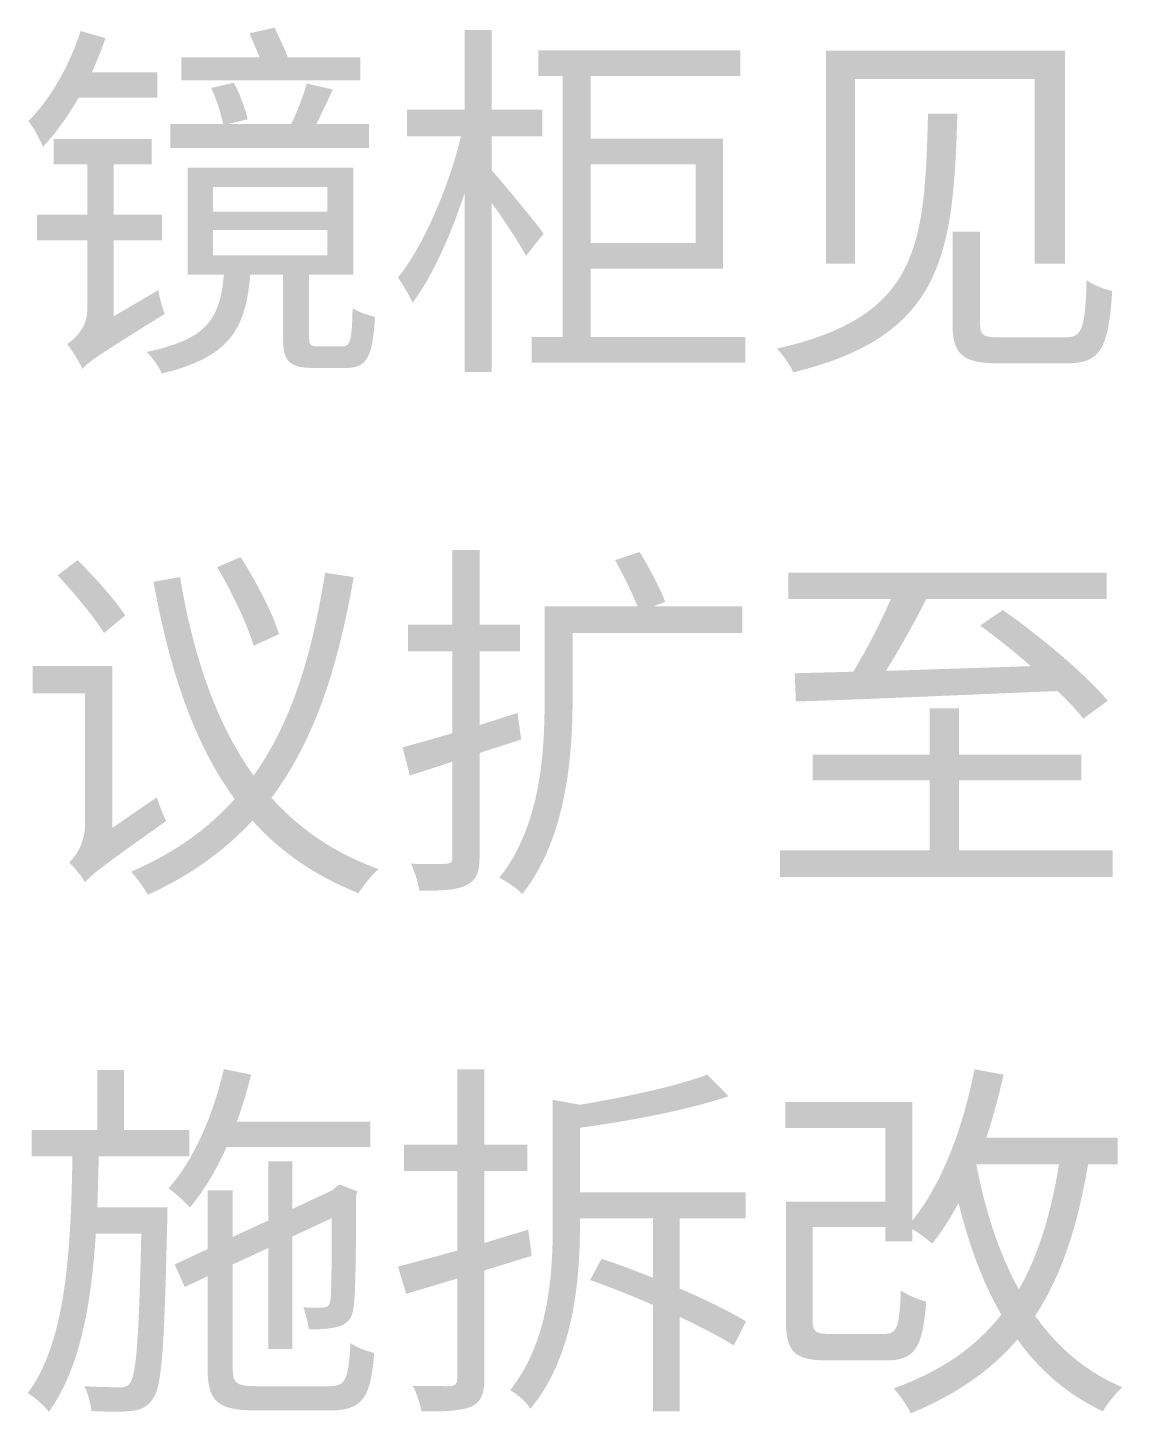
# Model space of a CAD drawing. Header units: millimetres. Extents: x -4600 to 229000, y -4300 to 19460.
# Drawn here: x 61457 to 62299, y 8171 to 9237 of the extents above; entities that cross this region are included whole.
import ezdxf

# ---------------------------------------------------------------- set-up
doc = ezdxf.new("R2010")
doc.units = ezdxf.units.MM
doc.header["$LTSCALE"] = 100
doc.layers.add('A-NOTE', color=7, linetype='Continuous', lineweight=18)

# ---------------------------------------------------------------- blocks, each defined once
blk = doc.blocks.new('A02_SHEET')
at = {"layer": 'A-NOTE'}
h = blk.add_hatch(color=256, dxfattribs=at)
edge = h.paths.add_edge_path()
edge.add_line((21627.3, 9233.1), (21635.1, 9214.7))
edge.add_line((21635.1, 9214.7), (21574.9, 9214.7))
edge.add_line((21574.9, 9214.7), (21574.9, 9197))
edge.add_line((21574.9, 9197), (21712.7, 9197))
edge.add_line((21712.7, 9197), (21712.7, 9214.7))
edge.add_line((21712.7, 9214.7), (21656.8, 9214.7))
edge.add_spline(control_points=[(21656.8, 9214.7), (21654, 9221.9), (21650, 9230.5), (21646.5, 9237.4)], knot_values=[0, 0, 0, 0, 1, 1, 1, 1], degree=3, periodic=0)
edge.add_line((21646.5, 9237.4), (21627.3, 9233.1))
h = blk.add_hatch(color=256, dxfattribs=at)
edge = h.paths.add_edge_path()
edge.add_line((21792.9, 9235.7), (21792.9, 9174.3))
edge.add_line((21792.9, 9174.3), (21748.5, 9174.3))
edge.add_line((21748.5, 9174.3), (21748.5, 9153.7))
edge.add_line((21748.5, 9153.7), (21790.1, 9153.7))
edge.add_spline(control_points=[(21790.1, 9153.7), (21780.6, 9114.2), (21761.1, 9069.2), (21741.6, 9045.1)], knot_values=[0, 0, 0, 0, 1, 1, 1, 1], degree=3, periodic=0)
edge.add_spline(control_points=[(21741.6, 9045.1), (21745.1, 9040), (21750.5, 9031.4), (21752.8, 9025.7)], knot_values=[0, 0, 0, 0, 1, 1, 1, 1], degree=3, periodic=0)
edge.add_spline(control_points=[(21752.8, 9025.7), (21767.7, 9045.1), (21782, 9077.2), (21792.9, 9109.9)], knot_values=[0, 0, 0, 0, 1, 1, 1, 1], degree=3, periodic=0)
edge.add_line((21792.9, 9109.9), (21792.9, 8972.4))
edge.add_line((21792.9, 8972.4), (21813.8, 8972.4))
edge.add_line((21813.8, 8972.4), (21813.8, 9102.4))
edge.add_spline(control_points=[(21813.8, 9102.4), (21823.9, 9088.4), (21835.3, 9070.9), (21840.2, 9061.8)], knot_values=[0, 0, 0, 0, 1, 1, 1, 1], degree=3, periodic=0)
edge.add_line((21840.2, 9061.8), (21853.7, 9078.9))
edge.add_spline(control_points=[(21853.7, 9078.9), (21847.9, 9087), (21823, 9117.3), (21813.8, 9127.6)], knot_values=[0, 0, 0, 0, 1, 1, 1, 1], degree=3, periodic=0)
edge.add_line((21813.8, 9127.6), (21813.8, 9153.7))
edge.add_line((21813.8, 9153.7), (21852.8, 9153.7))
edge.add_line((21852.8, 9153.7), (21852.8, 9174.3))
edge.add_line((21852.8, 9174.3), (21813.8, 9174.3))
edge.add_line((21813.8, 9174.3), (21813.8, 9235.7))
edge.add_line((21813.8, 9235.7), (21792.9, 9235.7))
h = blk.add_hatch(color=256, dxfattribs=at)
edge = h.paths.add_edge_path()
edge.add_spline(control_points=[(21497.3, 9234.8), (21488.7, 9208.2), (21474.1, 9182.4), (21457.1, 9165.5)], knot_values=[0, 0, 0, 0, 1, 1, 1, 1], degree=3, periodic=0)
edge.add_spline(control_points=[(21457.1, 9165.5), (21460.9, 9160.9), (21466.6, 9150.3), (21468.3, 9145.7)], knot_values=[0, 0, 0, 0, 1, 1, 1, 1], degree=3, periodic=0)
edge.add_spline(control_points=[(21468.3, 9145.7), (21478.1, 9156), (21487.5, 9169.2), (21495.8, 9183.5)], knot_values=[0, 0, 0, 0, 1, 1, 1, 1], degree=3, periodic=0)
edge.add_line((21495.8, 9183.5), (21556.3, 9183.5))
edge.add_line((21556.3, 9183.5), (21556.3, 9203))
edge.add_line((21556.3, 9203), (21505.9, 9203))
edge.add_spline(control_points=[(21505.9, 9203), (21509.9, 9211.6), (21513.3, 9220.5), (21516.5, 9229.4)], knot_values=[0, 0, 0, 0, 1, 1, 1, 1], degree=3, periodic=0)
edge.add_line((21516.5, 9229.4), (21497.3, 9234.8))
h = blk.add_hatch(color=256, dxfattribs=at)
h.paths.add_polyline_path([(21844.5, 8999.3), (21844.5, 8979.5), (22008.9, 8979.5), (22008.9, 8999.3), (21889.8, 8999.3), (21889.8, 9052), (21991.7, 9052), (21991.7, 9152), (21889.8, 9152), (21889.8, 9200.1), (22005.2, 9200.1), (22005.2, 9219.9), (21849.6, 9219.9), (21849.6, 9200.1), (21868.3, 9200.1), (21868.3, 8999.3), (21844.5, 8999.3)])
h.paths.add_polyline_path([(21889.8, 9132.2), (21970.8, 9132.2), (21970.8, 9071.8), (21889.8, 9071.8), (21889.8, 9132.2)], flags=0)
h = blk.add_hatch(color=256, dxfattribs=at)
h.paths.add_polyline_path([(22071.1, 9219.6), (22071.1, 9055.7), (22093.5, 9055.7), (22093.5, 9197.8), (22231.8, 9197.8), (22231.8, 9055.7), (22255, 9055.7), (22255, 9219.6), (22071.1, 9219.6)])
edge = h.paths.add_edge_path(flags=0)
edge.add_spline(control_points=[(22149.6, 9171.2), (22147, 9069.8), (22143.3, 9015.1), (22033.3, 8990.4)], knot_values=[0, 0, 0, 0, 1, 1, 1, 1], degree=3, periodic=0)
edge.add_spline(control_points=[(22033.3, 8990.4), (22037.9, 8985.8), (22043.6, 8977.5), (22045.9, 8972.1)], knot_values=[0, 0, 0, 0, 1, 1, 1, 1], degree=3, periodic=0)
edge.add_spline(control_points=[(22045.9, 8972.1), (22161.4, 9000.2), (22169.1, 9062.6), (22172.2, 9171.2)], knot_values=[0, 0, 0, 0, 1, 1, 1, 1], degree=3, periodic=0)
edge.add_line((22172.2, 9171.2), (22149.6, 9171.2))
h = blk.add_hatch(color=256, dxfattribs=at)
edge = h.paths.add_edge_path()
edge.add_spline(control_points=[(21671.4, 9194.4), (21668.9, 9185.5), (21664, 9172.6), (21659.4, 9163.2)], knot_values=[0, 0, 0, 0, 1, 1, 1, 1], degree=3, periodic=0)
edge.add_line((21659.4, 9163.2), (21610.7, 9163.2))
edge.add_line((21610.7, 9163.2), (21625.9, 9166.9))
edge.add_spline(control_points=[(21625.9, 9166.9), (21624.2, 9174.6), (21619.9, 9186.4), (21615.3, 9195)], knot_values=[0, 0, 0, 0, 1, 1, 1, 1], degree=3, periodic=0)
edge.add_line((21615.3, 9195), (21597.8, 9191))
edge.add_spline(control_points=[(21597.8, 9191), (21601.8, 9182.4), (21605.6, 9170.9), (21607, 9163.2)], knot_values=[0, 0, 0, 0, 1, 1, 1, 1], degree=3, periodic=0)
edge.add_line((21607, 9163.2), (21566.3, 9163.2))
edge.add_line((21566.3, 9163.2), (21566.3, 9144.8))
edge.add_line((21566.3, 9144.8), (21719.3, 9144.8))
edge.add_line((21719.3, 9144.8), (21719.3, 9163.2))
edge.add_line((21719.3, 9163.2), (21678.9, 9163.2))
edge.add_line((21678.9, 9163.2), (21691.5, 9189.8))
edge.add_line((21691.5, 9189.8), (21671.4, 9194.4))
h = blk.add_hatch(color=256, dxfattribs=at)
edge = h.paths.add_edge_path()
edge.add_line((21463.7, 9093.6), (21463.7, 9073.8))
edge.add_line((21463.7, 9073.8), (21502.4, 9073.8))
edge.add_line((21502.4, 9073.8), (21502.4, 9019.6))
edge.add_spline(control_points=[(21502.4, 9019.6), (21502.4, 9006.7), (21492.4, 8997.3), (21486.9, 8993.9)], knot_values=[0, 0, 0, 0, 1, 1, 1, 1], degree=3, periodic=0)
edge.add_spline(control_points=[(21486.9, 8993.9), (21490.7, 8989.3), (21496.4, 8979.8), (21498.7, 8974.7)], knot_values=[0, 0, 0, 0, 1, 1, 1, 1], degree=3, periodic=0)
edge.add_spline(control_points=[(21498.7, 8974.7), (21503, 8980.1), (21511, 8985.3), (21562, 9017.1)], knot_values=[0, 0, 0, 0, 1, 1, 1, 1], degree=3, periodic=0)
edge.add_spline(control_points=[(21562, 9017.1), (21560.3, 9021.4), (21558, 9029.7), (21557.1, 9035.4)], knot_values=[0, 0, 0, 0, 1, 1, 1, 1], degree=3, periodic=0)
edge.add_line((21557.1, 9035.4), (21522.8, 9015.3))
edge.add_line((21522.8, 9015.3), (21522.8, 9073.8))
edge.add_line((21522.8, 9073.8), (21560, 9073.8))
edge.add_line((21560, 9073.8), (21560, 9093.6))
edge.add_line((21560, 9093.6), (21522.8, 9093.6))
edge.add_line((21522.8, 9093.6), (21522.8, 9132.2))
edge.add_line((21522.8, 9132.2), (21552, 9132.2))
edge.add_line((21552, 9132.2), (21552, 9151.7))
edge.add_line((21552, 9151.7), (21476.6, 9151.7))
edge.add_line((21476.6, 9151.7), (21476.6, 9132.2))
edge.add_line((21476.6, 9132.2), (21502.4, 9132.2))
edge.add_line((21502.4, 9132.2), (21502.4, 9093.6))
edge.add_line((21502.4, 9093.6), (21463.7, 9093.6))
h = blk.add_hatch(color=256, dxfattribs=at)
edge = h.paths.add_edge_path()
edge.add_line((21579.8, 9129.7), (21579.8, 9047.4))
edge.add_line((21579.8, 9047.4), (21607.6, 9047.4))
edge.add_spline(control_points=[(21607.6, 9047.4), (21604.7, 9012.2), (21593.5, 8997.3), (21548, 8987.8)], knot_values=[0, 0, 0, 0, 1, 1, 1, 1], degree=3, periodic=0)
edge.add_spline(control_points=[(21548, 8987.8), (21552.3, 8984.1), (21557.7, 8976.1), (21559.7, 8971.2)], knot_values=[0, 0, 0, 0, 1, 1, 1, 1], degree=3, periodic=0)
edge.add_spline(control_points=[(21559.7, 8971.2), (21611, 8983.5), (21624.5, 9004.2), (21627.9, 9047.4)], knot_values=[0, 0, 0, 0, 1, 1, 1, 1], degree=3, periodic=0)
edge.add_line((21627.9, 9047.4), (21653.1, 9047.4))
edge.add_line((21653.1, 9047.4), (21653.1, 8998.7))
edge.add_spline(control_points=[(21653.1, 8998.7), (21653.1, 8980.7), (21657.7, 8975.5), (21676.9, 8975.5), (21680.9, 8975.5), (21697.2, 8975.5), (21701.5, 8975.5), (21717.3, 8975.5), (21722.2, 8983.3), (21723.9, 9014.8)], knot_values=[0, 0, 0, 0, 1, 1, 1, 2, 2, 2, 3, 3, 3, 3], degree=3, periodic=0)
edge.add_spline(control_points=[(21723.9, 9014.8), (21718.7, 9016.2), (21710.7, 9018.5), (21706.7, 9021.6)], knot_values=[0, 0, 0, 0, 1, 1, 1, 1], degree=3, periodic=0)
edge.add_spline(control_points=[(21706.7, 9021.6), (21706.1, 8995.6), (21704.7, 8992.1), (21698.9, 8992.1), (21695.5, 8992.1), (21682.6, 8992.1), (21680, 8992.1), (21674.3, 8992.1), (21673.2, 8993), (21673.2, 8999)], knot_values=[0, 0, 0, 0, 1, 1, 1, 2, 2, 2, 3, 3, 3, 3], degree=3, periodic=0)
edge.add_line((21673.2, 8999), (21673.2, 9047.4))
edge.add_line((21673.2, 9047.4), (21707.3, 9047.4))
edge.add_line((21707.3, 9047.4), (21707.3, 9129.7))
edge.add_line((21707.3, 9129.7), (21579.8, 9129.7))
h.paths.add_polyline_path([(21599.2, 9081.8), (21687.2, 9081.8), (21687.2, 9062.3), (21599.2, 9062.3), (21599.2, 9081.8)], flags=0)
h.paths.add_polyline_path([(21599.2, 9114.8), (21687.2, 9114.8), (21687.2, 9095.8), (21599.2, 9095.8), (21599.2, 9114.8)], flags=0)
h = blk.add_hatch(color=256, dxfattribs=at)
edge = h.paths.add_edge_path()
edge.add_line((22168.5, 9080.4), (22168.5, 9009))
edge.add_spline(control_points=[(22168.5, 9009), (22168.5, 8985.3), (22176.8, 8979), (22204.9, 8979), (22210.6, 8979), (22249.6, 8979), (22255.9, 8979), (22282.3, 8979), (22288.6, 8989.8), (22291.4, 9034.8)], knot_values=[0, 0, 0, 0, 1, 1, 1, 2, 2, 2, 3, 3, 3, 3], degree=3, periodic=0)
edge.add_spline(control_points=[(22291.4, 9034.8), (22285.4, 9036), (22276.5, 9039.4), (22271.7, 9043.1)], knot_values=[0, 0, 0, 0, 1, 1, 1, 1], degree=3, periodic=0)
edge.add_spline(control_points=[(22271.7, 9043.1), (22270.5, 9004.5), (22268.2, 8999), (22254.5, 8999), (22245.9, 8999), (22213.2, 8999), (22206.3, 8999), (22192, 8999), (22189.7, 9000.4), (22189.7, 9009.3)], knot_values=[0, 0, 0, 0, 1, 1, 1, 2, 2, 2, 3, 3, 3, 3], degree=3, periodic=0)
edge.add_line((22189.7, 9009.3), (22189.7, 9080.4))
edge.add_line((22189.7, 9080.4), (22168.5, 9080.4))
h = blk.add_hatch(color=256, dxfattribs=at)
edge = h.paths.add_edge_path()
edge.add_line((21783.5, 8835.4), (21783.5, 8777.8))
edge.add_line((21783.5, 8777.8), (21749.4, 8777.8))
edge.add_line((21749.4, 8777.8), (21749.4, 8757.4))
edge.add_line((21749.4, 8757.4), (21783.5, 8757.4))
edge.add_line((21783.5, 8757.4), (21783.5, 8694.4))
edge.add_spline(control_points=[(21783.5, 8694.4), (21768.9, 8690.1), (21755.7, 8686.4), (21745.1, 8683.5)], knot_values=[0, 0, 0, 0, 1, 1, 1, 1], degree=3, periodic=0)
edge.add_line((21745.1, 8683.5), (21750.8, 8661.8))
edge.add_line((21750.8, 8661.8), (21783.5, 8672.4))
edge.add_line((21783.5, 8672.4), (21783.5, 8599))
edge.add_spline(control_points=[(21783.5, 8599), (21783.5, 8595), (21782, 8593.9), (21778.6, 8593.9)], knot_values=[0, 0, 0, 0, 1, 1, 1, 1], degree=3, periodic=0)
edge.add_spline(control_points=[(21778.6, 8593.9), (21775.2, 8593.6), (21764, 8593.6), (21751.7, 8593.9)], knot_values=[0, 0, 0, 0, 1, 1, 1, 1], degree=3, periodic=0)
edge.add_spline(control_points=[(21751.7, 8593.9), (21754.5, 8587.8), (21757.4, 8578.7), (21758, 8573.2)], knot_values=[0, 0, 0, 0, 1, 1, 1, 1], degree=3, periodic=0)
edge.add_spline(control_points=[(21758, 8573.2), (21776, 8572.9), (21787.5, 8573.8), (21794.4, 8577.5)], knot_values=[0, 0, 0, 0, 1, 1, 1, 1], degree=3, periodic=0)
edge.add_spline(control_points=[(21794.4, 8577.5), (21801.8, 8581), (21804.4, 8587), (21804.4, 8599)], knot_values=[0, 0, 0, 0, 1, 1, 1, 1], degree=3, periodic=0)
edge.add_line((21804.4, 8599), (21804.4, 8679.2))
edge.add_line((21804.4, 8679.2), (21836.5, 8689.5))
edge.add_line((21836.5, 8689.5), (21833.6, 8709.9))
edge.add_line((21833.6, 8709.9), (21804.4, 8700.7))
edge.add_line((21804.4, 8700.7), (21804.4, 8757.4))
edge.add_line((21804.4, 8757.4), (21835.6, 8757.4))
edge.add_line((21835.6, 8757.4), (21835.6, 8777.8))
edge.add_line((21835.6, 8777.8), (21804.4, 8777.8))
edge.add_line((21804.4, 8777.8), (21804.4, 8835.4))
edge.add_line((21804.4, 8835.4), (21783.5, 8835.4))
h = blk.add_hatch(color=256, dxfattribs=at)
edge = h.paths.add_edge_path()
edge.add_spline(control_points=[(21908.7, 8827.6), (21914.7, 8816.7), (21921.8, 8802.7), (21925.9, 8792.1)], knot_values=[0, 0, 0, 0, 1, 1, 1, 1], degree=3, periodic=0)
edge.add_line((21925.9, 8792.1), (21854.5, 8792.1))
edge.add_line((21854.5, 8792.1), (21854.5, 8720.5))
edge.add_spline(control_points=[(21854.5, 8720.5), (21854.5, 8678.9), (21851.4, 8622.8), (21819.6, 8583)], knot_values=[0, 0, 0, 0, 1, 1, 1, 1], degree=3, periodic=0)
edge.add_spline(control_points=[(21819.6, 8583), (21824.7, 8580.7), (21833.6, 8574.7), (21837.3, 8570.6)], knot_values=[0, 0, 0, 0, 1, 1, 1, 1], degree=3, periodic=0)
edge.add_spline(control_points=[(21837.3, 8570.6), (21870.8, 8612.8), (21876, 8675.8), (21876, 8720.2)], knot_values=[0, 0, 0, 0, 1, 1, 1, 1], degree=3, periodic=0)
edge.add_line((21876, 8720.2), (21876, 8771.5))
edge.add_line((21876, 8771.5), (22006.6, 8771.5))
edge.add_line((22006.6, 8771.5), (22006.6, 8792.1))
edge.add_line((22006.6, 8792.1), (21938.5, 8792.1))
edge.add_line((21938.5, 8792.1), (21947.3, 8795.5))
edge.add_spline(control_points=[(21947.3, 8795.5), (21943.3, 8805.9), (21935, 8821.9), (21927.6, 8833.9)], knot_values=[0, 0, 0, 0, 1, 1, 1, 1], degree=3, periodic=0)
edge.add_line((21927.6, 8833.9), (21908.7, 8827.6))
h = blk.add_hatch(color=256, dxfattribs=at)
edge = h.paths.add_edge_path()
edge.add_spline(control_points=[(21479.5, 8815.9), (21492.4, 8802.4), (21507.9, 8783.5), (21515.3, 8771.5)], knot_values=[0, 0, 0, 0, 1, 1, 1, 1], degree=3, periodic=0)
edge.add_line((21515.3, 8771.5), (21531.6, 8784.9))
edge.add_spline(control_points=[(21531.6, 8784.9), (21524.2, 8796.7), (21508.1, 8814.5), (21495, 8827.6)], knot_values=[0, 0, 0, 0, 1, 1, 1, 1], degree=3, periodic=0)
edge.add_line((21495, 8827.6), (21479.5, 8815.9))
h = blk.add_hatch(color=256, dxfattribs=at)
edge = h.paths.add_edge_path()
edge.add_spline(control_points=[(21685.5, 8817.9), (21676, 8758.3), (21661.1, 8704.7), (21630.5, 8661.8)], knot_values=[0, 0, 0, 0, 1, 1, 1, 1], degree=3, periodic=0)
edge.add_spline(control_points=[(21630.5, 8661.8), (21601.5, 8701.9), (21584.1, 8753.7), (21573.8, 8814.5)], knot_values=[0, 0, 0, 0, 1, 1, 1, 1], degree=3, periodic=0)
edge.add_line((21573.8, 8814.5), (21553.4, 8811))
edge.add_spline(control_points=[(21553.4, 8811), (21565.7, 8743.1), (21584.4, 8686.7), (21615.9, 8643.7)], knot_values=[0, 0, 0, 0, 1, 1, 1, 1], degree=3, periodic=0)
edge.add_spline(control_points=[(21615.9, 8643.7), (21595.8, 8621.1), (21569.7, 8602.2), (21536.2, 8587.8)], knot_values=[0, 0, 0, 0, 1, 1, 1, 1], degree=3, periodic=0)
edge.add_spline(control_points=[(21536.2, 8587.8), (21540.2, 8583.3), (21546.2, 8575.2), (21549.1, 8570.1)], knot_values=[0, 0, 0, 0, 1, 1, 1, 1], degree=3, periodic=0)
edge.add_spline(control_points=[(21549.1, 8570.1), (21582.3, 8585), (21608.7, 8604.5), (21629.6, 8627.1)], knot_values=[0, 0, 0, 0, 1, 1, 1, 1], degree=3, periodic=0)
edge.add_spline(control_points=[(21629.6, 8627.1), (21651.1, 8603), (21678, 8584.4), (21711.3, 8571.2)], knot_values=[0, 0, 0, 0, 1, 1, 1, 1], degree=3, periodic=0)
edge.add_spline(control_points=[(21711.3, 8571.2), (21714.7, 8577), (21721.6, 8585.5), (21726.7, 8589.8)], knot_values=[0, 0, 0, 0, 1, 1, 1, 1], degree=3, periodic=0)
edge.add_spline(control_points=[(21726.7, 8589.8), (21692.9, 8601.9), (21666, 8620.5), (21644.2, 8644.6)], knot_values=[0, 0, 0, 0, 1, 1, 1, 1], degree=3, periodic=0)
edge.add_spline(control_points=[(21644.2, 8644.6), (21678.9, 8691), (21696.1, 8749.1), (21707.5, 8814.5)], knot_values=[0, 0, 0, 0, 1, 1, 1, 1], degree=3, periodic=0)
edge.add_line((21707.5, 8814.5), (21685.5, 8817.9))
edge = h.paths.add_edge_path(flags=0)
edge.add_spline(control_points=[(21602.4, 8822.2), (21613.9, 8803), (21625.9, 8777.5), (21630.5, 8761.7)], knot_values=[0, 0, 0, 0, 1, 1, 1, 1], degree=3, periodic=0)
edge.add_line((21630.5, 8761.7), (21650, 8770.6))
edge.add_spline(control_points=[(21650, 8770.6), (21645.4, 8786.4), (21632.5, 8811), (21620.5, 8829.9)], knot_values=[0, 0, 0, 0, 1, 1, 1, 1], degree=3, periodic=0)
edge.add_line((21620.5, 8829.9), (21602.4, 8822.2))
h = blk.add_hatch(color=256, dxfattribs=at)
edge = h.paths.add_edge_path()
edge.add_spline(control_points=[(22189.7, 8777.2), (22202.3, 8768), (22216.1, 8757.2), (22228.7, 8746)], knot_values=[0, 0, 0, 0, 1, 1, 1, 1], degree=3, periodic=0)
edge.add_line((22228.7, 8746), (22117.2, 8742.3))
edge.add_spline(control_points=[(22117.2, 8742.3), (22127.5, 8758.9), (22139, 8779.2), (22148.2, 8797.6)], knot_values=[0, 0, 0, 0, 1, 1, 1, 1], degree=3, periodic=0)
edge.add_line((22148.2, 8797.6), (22287.1, 8797.6))
edge.add_line((22287.1, 8797.6), (22287.1, 8817.9))
edge.add_line((22287.1, 8817.9), (22042.2, 8817.9))
edge.add_line((22042.2, 8817.9), (22042.2, 8797.6))
edge.add_line((22042.2, 8797.6), (22121, 8797.6))
edge.add_spline(control_points=[(22121, 8797.6), (22112.9, 8779.2), (22102, 8757.7), (22092, 8741.7)], knot_values=[0, 0, 0, 0, 1, 1, 1, 1], degree=3, periodic=0)
edge.add_line((22092, 8741.7), (22047, 8740.5))
edge.add_line((22047, 8740.5), (22047.9, 8718.8))
edge.add_spline(control_points=[(22047.9, 8718.8), (22097.7, 8720.2), (22175.4, 8723.9), (22249.3, 8726.8)], knot_values=[0, 0, 0, 0, 1, 1, 1, 1], degree=3, periodic=0)
edge.add_spline(control_points=[(22249.3, 8726.8), (22257.3, 8719.3), (22264.2, 8711.9), (22269.1, 8705.6)], knot_values=[0, 0, 0, 0, 1, 1, 1, 1], degree=3, periodic=0)
edge.add_line((22269.1, 8705.6), (22288, 8719.3))
edge.add_spline(control_points=[(22288, 8719.3), (22271.1, 8739.7), (22235.6, 8769.2), (22207.2, 8789.2)], knot_values=[0, 0, 0, 0, 1, 1, 1, 1], degree=3, periodic=0)
edge.add_line((22207.2, 8789.2), (22189.7, 8777.2))
h = blk.add_hatch(color=256, dxfattribs=at)
edge = h.paths.add_edge_path()
edge.add_line((21460.3, 8746), (21460.3, 8725.1))
edge.add_line((21460.3, 8725.1), (21500.7, 8725.1))
edge.add_line((21500.7, 8725.1), (21500.7, 8623.9))
edge.add_spline(control_points=[(21500.7, 8623.9), (21500.7, 8609), (21493, 8599.3), (21488.4, 8594.7)], knot_values=[0, 0, 0, 0, 1, 1, 1, 1], degree=3, periodic=0)
edge.add_spline(control_points=[(21488.4, 8594.7), (21492.1, 8591.6), (21498.4, 8584.1), (21500.7, 8579.5)], knot_values=[0, 0, 0, 0, 1, 1, 1, 1], degree=3, periodic=0)
edge.add_spline(control_points=[(21500.7, 8579.5), (21505.3, 8585.3), (21512.7, 8591), (21563.2, 8626.8)], knot_values=[0, 0, 0, 0, 1, 1, 1, 1], degree=3, periodic=0)
edge.add_spline(control_points=[(21563.2, 8626.8), (21560.9, 8631.1), (21557.7, 8639.4), (21556, 8645.1)], knot_values=[0, 0, 0, 0, 1, 1, 1, 1], degree=3, periodic=0)
edge.add_line((21556, 8645.1), (21521.6, 8621.4))
edge.add_line((21521.6, 8621.4), (21521.6, 8746))
edge.add_line((21521.6, 8746), (21460.3, 8746))
blk.add_hatch(color=256, dxfattribs=at).paths.add_polyline_path([(22151, 8713.6), (22151, 8677.8), (22060.8, 8677.8), (22060.8, 8658), (22151, 8658), (22151, 8604.2), (22035.6, 8604.2), (22035.6, 8583.8), (22291.7, 8583.8), (22291.7, 8604.2), (22173.4, 8604.2), (22173.4, 8658), (22267.6, 8658), (22267.6, 8677.8), (22173.4, 8677.8), (22173.4, 8713.6), (22151, 8713.6)])
h = blk.add_hatch(color=256, dxfattribs=at)
edge = h.paths.add_edge_path()
edge.add_spline(control_points=[(21607.6, 8435.9), (21599.2, 8400.1), (21584.6, 8366), (21564.9, 8344)], knot_values=[0, 0, 0, 0, 1, 1, 1, 1], degree=3, periodic=0)
edge.add_spline(control_points=[(21564.9, 8344), (21570, 8340.8), (21578, 8333.1), (21581.5, 8329.4)], knot_values=[0, 0, 0, 0, 1, 1, 1, 1], degree=3, periodic=0)
edge.add_spline(control_points=[(21581.5, 8329.4), (21592.1, 8342), (21601.5, 8357.7), (21609.6, 8375.8)], knot_values=[0, 0, 0, 0, 1, 1, 1, 1], degree=3, periodic=0)
edge.add_line((21609.6, 8375.8), (21720.4, 8375.8))
edge.add_line((21720.4, 8375.8), (21720.4, 8395.5))
edge.add_line((21720.4, 8395.5), (21617.6, 8395.5))
edge.add_spline(control_points=[(21617.6, 8395.5), (21621.9, 8407), (21625.6, 8419.3), (21628.5, 8431.6)], knot_values=[0, 0, 0, 0, 1, 1, 1, 1], degree=3, periodic=0)
edge.add_line((21628.5, 8431.6), (21607.6, 8435.9))
h = blk.add_hatch(color=256, dxfattribs=at)
edge = h.paths.add_edge_path()
edge.add_line((21787.2, 8435.7), (21787.2, 8377.8))
edge.add_line((21787.2, 8377.8), (21746.2, 8377.8))
edge.add_line((21746.2, 8377.8), (21746.2, 8357.4))
edge.add_line((21746.2, 8357.4), (21787.2, 8357.4))
edge.add_line((21787.2, 8357.4), (21787.2, 8296.1))
edge.add_line((21787.2, 8296.1), (21741.6, 8283.8))
edge.add_line((21741.6, 8283.8), (21747.9, 8262.9))
edge.add_line((21747.9, 8262.9), (21787.2, 8274.6))
edge.add_line((21787.2, 8274.6), (21787.2, 8197.3))
edge.add_spline(control_points=[(21787.2, 8197.3), (21787.2, 8193.3), (21785.5, 8192.1), (21781.7, 8191.8)], knot_values=[0, 0, 0, 0, 1, 1, 1, 1], degree=3, periodic=0)
edge.add_spline(control_points=[(21781.7, 8191.8), (21778, 8191.8), (21766, 8191.8), (21753.1, 8192.1)], knot_values=[0, 0, 0, 0, 1, 1, 1, 1], degree=3, periodic=0)
edge.add_spline(control_points=[(21753.1, 8192.1), (21756, 8186.4), (21758.8, 8177.5), (21759.7, 8172.4)], knot_values=[0, 0, 0, 0, 1, 1, 1, 1], degree=3, periodic=0)
edge.add_spline(control_points=[(21759.7, 8172.4), (21778.9, 8172.1), (21790.3, 8172.9), (21798.1, 8176.1)], knot_values=[0, 0, 0, 0, 1, 1, 1, 1], degree=3, periodic=0)
edge.add_spline(control_points=[(21798.1, 8176.1), (21805.2, 8179.5), (21808.1, 8185.3), (21808.1, 8197.6)], knot_values=[0, 0, 0, 0, 1, 1, 1, 1], degree=3, periodic=0)
edge.add_line((21808.1, 8197.6), (21808.1, 8280.9))
edge.add_line((21808.1, 8280.9), (21844.5, 8292.1))
edge.add_line((21844.5, 8292.1), (21841.9, 8312.2))
edge.add_line((21841.9, 8312.2), (21808.1, 8302.1))
edge.add_line((21808.1, 8302.1), (21808.1, 8357.4))
edge.add_line((21808.1, 8357.4), (21841.3, 8357.4))
edge.add_line((21841.3, 8357.4), (21841.3, 8377.8))
edge.add_line((21841.3, 8377.8), (21808.1, 8377.8))
edge.add_line((21808.1, 8377.8), (21808.1, 8435.7))
edge.add_line((21808.1, 8435.7), (21787.2, 8435.7))
h = blk.add_hatch(color=256, dxfattribs=at)
edge = h.paths.add_edge_path()
edge.add_spline(control_points=[(22185.4, 8435.7), (22176.5, 8390.4), (22160.5, 8347.7), (22137.6, 8319.3)], knot_values=[0, 0, 0, 0, 1, 1, 1, 1], degree=3, periodic=0)
edge.add_line((22137.6, 8319.3), (22137.6, 8410.4))
edge.add_line((22137.6, 8410.4), (22039.9, 8410.4))
edge.add_line((22039.9, 8410.4), (22039.9, 8390.4))
edge.add_line((22039.9, 8390.4), (22116.7, 8390.4))
edge.add_line((22116.7, 8390.4), (22116.7, 8333.9))
edge.add_line((22116.7, 8333.9), (22040.2, 8333.9))
edge.add_line((22040.2, 8333.9), (22040.2, 8242))
edge.add_spline(control_points=[(22040.2, 8242), (22040.2, 8217.6), (22047.3, 8211.6), (22072.8, 8211.6), (22078.3, 8211.6), (22111.5, 8211.6), (22117.2, 8211.6), (22139.3, 8211.6), (22145.6, 8220.8), (22148.2, 8256.9)], knot_values=[0, 0, 0, 0, 1, 1, 1, 2, 2, 2, 3, 3, 3, 3], degree=3, periodic=0)
edge.add_spline(control_points=[(22148.2, 8256.9), (22142.2, 8258.6), (22133.3, 8262), (22128.7, 8265.5)], knot_values=[0, 0, 0, 0, 1, 1, 1, 1], degree=3, periodic=0)
edge.add_spline(control_points=[(22128.7, 8265.5), (22127.5, 8236.5), (22125.8, 8232), (22115.5, 8232), (22108.1, 8232), (22080.3, 8232), (22074.8, 8232), (22063.1, 8232), (22060.8, 8233.4), (22060.8, 8242.3)], knot_values=[0, 0, 0, 0, 1, 1, 1, 2, 2, 2, 3, 3, 3, 3], degree=3, periodic=0)
edge.add_line((22060.8, 8242.3), (22060.8, 8314.2))
edge.add_line((22060.8, 8314.2), (22116.7, 8314.2))
edge.add_line((22116.7, 8314.2), (22116.7, 8303.3))
edge.add_line((22116.7, 8303.3), (22137.6, 8303.3))
edge.add_line((22137.6, 8303.3), (22137.6, 8312.7))
edge.add_spline(control_points=[(22137.6, 8312.7), (22143, 8309.3), (22149.6, 8304.4), (22152.8, 8301.6)], knot_values=[0, 0, 0, 0, 1, 1, 1, 1], degree=3, periodic=0)
edge.add_spline(control_points=[(22152.8, 8301.6), (22160.2, 8310.5), (22166.8, 8321.1), (22173.1, 8332.8)], knot_values=[0, 0, 0, 0, 1, 1, 1, 1], degree=3, periodic=0)
edge.add_spline(control_points=[(22173.1, 8332.8), (22181.1, 8300.4), (22191.7, 8271.5), (22206, 8246.9)], knot_values=[0, 0, 0, 0, 1, 1, 1, 1], degree=3, periodic=0)
edge.add_spline(control_points=[(22206, 8246.9), (22186.3, 8221.6), (22159.6, 8203.3), (22123.2, 8190.1)], knot_values=[0, 0, 0, 0, 1, 1, 1, 1], degree=3, periodic=0)
edge.add_spline(control_points=[(22123.2, 8190.1), (22127.3, 8185.5), (22134.1, 8176.1), (22136.4, 8170.9)], knot_values=[0, 0, 0, 0, 1, 1, 1, 1], degree=3, periodic=0)
edge.add_spline(control_points=[(22136.4, 8170.9), (22171.1, 8185.3), (22197.7, 8203.6), (22218.4, 8227.7)], knot_values=[0, 0, 0, 0, 1, 1, 1, 1], degree=3, periodic=0)
edge.add_spline(control_points=[(22218.4, 8227.7), (22235.6, 8203.9), (22257.3, 8185), (22284.3, 8172.4)], knot_values=[0, 0, 0, 0, 1, 1, 1, 1], degree=3, periodic=0)
edge.add_spline(control_points=[(22284.3, 8172.4), (22287.4, 8178.1), (22294.3, 8186.7), (22299.2, 8191)], knot_values=[0, 0, 0, 0, 1, 1, 1, 1], degree=3, periodic=0)
edge.add_spline(control_points=[(22299.2, 8191), (22271.4, 8202.7), (22249.3, 8221.6), (22232.1, 8246)], knot_values=[0, 0, 0, 0, 1, 1, 1, 1], degree=3, periodic=0)
edge.add_spline(control_points=[(22232.1, 8246), (22252.2, 8276.4), (22264.8, 8314.8), (22272.8, 8362.6)], knot_values=[0, 0, 0, 0, 1, 1, 1, 1], degree=3, periodic=0)
edge.add_line((22272.8, 8362.6), (22295.7, 8362.6))
edge.add_line((22295.7, 8362.6), (22295.7, 8383.2))
edge.add_line((22295.7, 8383.2), (22194.6, 8383.2))
edge.add_spline(control_points=[(22194.6, 8383.2), (22199.7, 8398.7), (22204, 8415), (22207.8, 8431.6)], knot_values=[0, 0, 0, 0, 1, 1, 1, 1], degree=3, periodic=0)
edge.add_line((22207.8, 8431.6), (22185.4, 8435.7))
edge = h.paths.add_edge_path(flags=0)
edge.add_line((22186.8, 8362.6), (22250.5, 8362.6))
edge.add_spline(control_points=[(22250.5, 8362.6), (22244.1, 8323.9), (22234.4, 8292.1), (22219.5, 8266.3)], knot_values=[0, 0, 0, 0, 1, 1, 1, 1], degree=3, periodic=0)
edge.add_spline(control_points=[(22219.5, 8266.3), (22204.3, 8293.8), (22193.7, 8326.5), (22186.8, 8362.3)], knot_values=[0, 0, 0, 0, 1, 1, 1, 1], degree=3, periodic=0)
edge.add_line((22186.8, 8362.3), (22186.8, 8362.6))
h = blk.add_hatch(color=256, dxfattribs=at)
edge = h.paths.add_edge_path()
edge.add_line((21510.2, 8435.1), (21510.2, 8389))
edge.add_line((21510.2, 8389), (21459.7, 8389))
edge.add_line((21459.7, 8389), (21459.7, 8368.6))
edge.add_line((21459.7, 8368.6), (21491, 8368.6))
edge.add_spline(control_points=[(21491, 8368.6), (21489.8, 8297.6), (21486.4, 8226.2), (21456.6, 8186.4)], knot_values=[0, 0, 0, 0, 1, 1, 1, 1], degree=3, periodic=0)
edge.add_spline(control_points=[(21456.6, 8186.4), (21462, 8183.3), (21469.2, 8177), (21472.9, 8172.1)], knot_values=[0, 0, 0, 0, 1, 1, 1, 1], degree=3, periodic=0)
edge.add_spline(control_points=[(21472.9, 8172.1), (21496.7, 8205), (21505.6, 8254.6), (21509, 8309.3)], knot_values=[0, 0, 0, 0, 1, 1, 1, 1], degree=3, periodic=0)
edge.add_line((21509, 8309.3), (21544, 8309.3))
edge.add_spline(control_points=[(21544, 8309.3), (21542.2, 8229.4), (21540.2, 8201), (21535.6, 8194.7)], knot_values=[0, 0, 0, 0, 1, 1, 1, 1], degree=3, periodic=0)
edge.add_spline(control_points=[(21535.6, 8194.7), (21533.4, 8191.3), (21530.8, 8190.7), (21526.8, 8191)], knot_values=[0, 0, 0, 0, 1, 1, 1, 1], degree=3, periodic=0)
edge.add_spline(control_points=[(21526.8, 8191), (21522.5, 8191), (21511.9, 8191), (21500.1, 8191.8)], knot_values=[0, 0, 0, 0, 1, 1, 1, 1], degree=3, periodic=0)
edge.add_spline(control_points=[(21500.1, 8191.8), (21503, 8186.7), (21505, 8178.4), (21505.6, 8172.7)], knot_values=[0, 0, 0, 0, 1, 1, 1, 1], degree=3, periodic=0)
edge.add_spline(control_points=[(21505.6, 8172.7), (21517.6, 8172.1), (21529.3, 8171.8), (21535.9, 8172.7)], knot_values=[0, 0, 0, 0, 1, 1, 1, 1], degree=3, periodic=0)
edge.add_spline(control_points=[(21535.9, 8172.7), (21543.7, 8173.5), (21548.3, 8175.5), (21552.8, 8181.8), (21560.3, 8191.8), (21561.7, 8223.9), (21564, 8319.6)], knot_values=[0, 0, 0, 0, 1, 1, 1, 2, 2, 2, 2], degree=3, periodic=0)
edge.add_spline(control_points=[(21564, 8319.6), (21564, 8322.5), (21564, 8329.4), (21564, 8329.4)], knot_values=[0, 0, 0, 0, 1, 1, 1, 1], degree=3, periodic=0)
edge.add_line((21564, 8329.4), (21510.2, 8329.4))
edge.add_line((21510.2, 8329.4), (21511.3, 8368.6))
edge.add_line((21511.3, 8368.6), (21580.9, 8368.6))
edge.add_line((21580.9, 8368.6), (21580.9, 8389))
edge.add_line((21580.9, 8389), (21530.8, 8389))
edge.add_line((21530.8, 8389), (21530.8, 8435.1))
edge.add_line((21530.8, 8435.1), (21510.2, 8435.1))
h = blk.add_hatch(color=256, dxfattribs=at)
edge = h.paths.add_edge_path()
edge.add_spline(control_points=[(21889.5, 8273.5), (21904.7, 8268.1), (21921.6, 8261.5), (21937.9, 8254.3)], knot_values=[0, 0, 0, 0, 1, 1, 1, 1], degree=3, periodic=0)
edge.add_line((21937.9, 8254.3), (21937.9, 8172.4))
edge.add_line((21937.9, 8172.4), (21958.5, 8172.4))
edge.add_line((21958.5, 8172.4), (21958.5, 8245.1))
edge.add_spline(control_points=[(21958.5, 8245.1), (21974.8, 8237.4), (21989.7, 8229.7), (22000.1, 8223.1)], knot_values=[0, 0, 0, 0, 1, 1, 1, 1], degree=3, periodic=0)
edge.add_line((22000.1, 8223.1), (22009.5, 8241.7))
edge.add_spline(control_points=[(22009.5, 8241.7), (21997.2, 8249.1), (21978.6, 8258.3), (21958.5, 8266.9)], knot_values=[0, 0, 0, 0, 1, 1, 1, 1], degree=3, periodic=0)
edge.add_line((21958.5, 8266.9), (21958.5, 8321.1))
edge.add_line((21958.5, 8321.1), (22009.2, 8321.1))
edge.add_line((22009.2, 8321.1), (22009.2, 8341.1))
edge.add_line((22009.2, 8341.1), (21881.7, 8341.1))
edge.add_line((21881.7, 8341.1), (21881.7, 8390.7))
edge.add_spline(control_points=[(21881.7, 8390.7), (21921, 8396.1), (21965.4, 8404.4), (21996, 8415)], knot_values=[0, 0, 0, 0, 1, 1, 1, 1], degree=3, periodic=0)
edge.add_line((21996, 8415), (21979.7, 8431.6))
edge.add_spline(control_points=[(21979.7, 8431.6), (21956.5, 8422.8), (21918.1, 8414.5), (21881.7, 8408.4)], knot_values=[0, 0, 0, 0, 1, 1, 1, 1], degree=3, periodic=0)
edge.add_line((21881.7, 8408.4), (21860.8, 8412.2))
edge.add_line((21860.8, 8412.2), (21860.8, 8317.3))
edge.add_spline(control_points=[(21860.8, 8317.3), (21860.8, 8277.2), (21857.7, 8225.9), (21827.9, 8188.7)], knot_values=[0, 0, 0, 0, 1, 1, 1, 1], degree=3, periodic=0)
edge.add_spline(control_points=[(21827.9, 8188.7), (21833.3, 8186.1), (21840.8, 8179), (21843.6, 8174.4)], knot_values=[0, 0, 0, 0, 1, 1, 1, 1], degree=3, periodic=0)
edge.add_spline(control_points=[(21843.6, 8174.4), (21877.4, 8215.1), (21881.7, 8274.6), (21881.7, 8317)], knot_values=[0, 0, 0, 0, 1, 1, 1, 1], degree=3, periodic=0)
edge.add_line((21881.7, 8317), (21881.7, 8321.1))
edge.add_line((21881.7, 8321.1), (21937.9, 8321.1))
edge.add_line((21937.9, 8321.1), (21937.9, 8275.2))
edge.add_spline(control_points=[(21937.9, 8275.2), (21924.1, 8280.7), (21910.7, 8285.8), (21898.3, 8289.8)], knot_values=[0, 0, 0, 0, 1, 1, 1, 1], degree=3, periodic=0)
edge.add_line((21898.3, 8289.8), (21889.5, 8273.5))
h = blk.add_hatch(color=256, dxfattribs=at)
edge = h.paths.add_edge_path()
edge.add_line((21595, 8342.5), (21595, 8297.3))
edge.add_line((21595, 8297.3), (21569.7, 8285.5))
edge.add_line((21569.7, 8285.5), (21577.5, 8268.1))
edge.add_line((21577.5, 8268.1), (21595, 8276.4))
edge.add_line((21595, 8276.4), (21595, 8205.6))
edge.add_spline(control_points=[(21595, 8205.6), (21595, 8179.8), (21603, 8173.2), (21631.6, 8173.2), (21637.9, 8173.2), (21683.2, 8173.2), (21690.1, 8173.2), (21714.4, 8173.2), (21720.7, 8183.3), (21723.3, 8217.3)], knot_values=[0, 0, 0, 0, 1, 1, 1, 2, 2, 2, 3, 3, 3, 3], degree=3, periodic=0)
edge.add_spline(control_points=[(21723.3, 8217.3), (21717.6, 8218.8), (21709.5, 8221.6), (21705, 8225.1)], knot_values=[0, 0, 0, 0, 1, 1, 1, 1], degree=3, periodic=0)
edge.add_spline(control_points=[(21705, 8225.1), (21703.5, 8197.3), (21701.5, 8191.8), (21688.9, 8191.8), (21678.9, 8191.8), (21640.2, 8191.8), (21632.8, 8191.8), (21617, 8191.8), (21614.4, 8194.1), (21614.4, 8205.3)], knot_values=[0, 0, 0, 0, 1, 1, 1, 2, 2, 2, 3, 3, 3, 3], degree=3, periodic=0)
edge.add_line((21614.4, 8205.3), (21614.4, 8285.5))
edge.add_line((21614.4, 8285.5), (21641.7, 8298.1))
edge.add_line((21641.7, 8298.1), (21641.7, 8220.5))
edge.add_line((21641.7, 8220.5), (21660.3, 8220.5))
edge.add_line((21660.3, 8220.5), (21660.3, 8307))
edge.add_line((21660.3, 8307), (21690.6, 8321.1))
edge.add_spline(control_points=[(21690.6, 8321.1), (21690.6, 8287.3), (21690.4, 8261.8), (21689.5, 8257.5), (21688.6, 8252.9), (21686.6, 8252.3), (21683.5, 8252.3), (21680.6, 8252.3), (21673.7, 8252), (21668.6, 8252.6)], knot_values=[0, 0, 0, 0, 1, 1, 1, 2, 2, 2, 3, 3, 3, 3], degree=3, periodic=0)
edge.add_spline(control_points=[(21668.6, 8252.6), (21670.6, 8248), (21672.3, 8240.8), (21672.9, 8235.7)], knot_values=[0, 0, 0, 0, 1, 1, 1, 1], degree=3, periodic=0)
edge.add_spline(control_points=[(21672.9, 8235.7), (21679.5, 8235.4), (21688.3, 8235.7), (21694.7, 8237.4)], knot_values=[0, 0, 0, 0, 1, 1, 1, 1], degree=3, periodic=0)
edge.add_spline(control_points=[(21694.7, 8237.4), (21702.1, 8239.1), (21706.7, 8243.7), (21707.5, 8253.2)], knot_values=[0, 0, 0, 0, 1, 1, 1, 1], degree=3, periodic=0)
edge.add_spline(control_points=[(21707.5, 8253.2), (21709, 8261.2), (21709.3, 8297.3), (21709.3, 8338.5)], knot_values=[0, 0, 0, 0, 1, 1, 1, 1], degree=3, periodic=0)
edge.add_line((21709.3, 8338.5), (21710.4, 8341.7))
edge.add_line((21710.4, 8341.7), (21696.7, 8347.1))
edge.add_line((21696.7, 8347.1), (21692.9, 8344.3))
edge.add_line((21692.9, 8344.3), (21691.5, 8342.8))
edge.add_line((21691.5, 8342.8), (21660.3, 8328.2))
edge.add_line((21660.3, 8328.2), (21660.3, 8364.9))
edge.add_line((21660.3, 8364.9), (21641.7, 8364.9))
edge.add_line((21641.7, 8364.9), (21641.7, 8319.3))
edge.add_line((21641.7, 8319.3), (21614.4, 8306.7))
edge.add_line((21614.4, 8306.7), (21614.4, 8342.5))
edge.add_line((21614.4, 8342.5), (21595, 8342.5))

msp = doc.modelspace()

# ---------------------------------------------------------------- block references
msp.add_blockref('A02_SHEET', (40000, 0))

doc.saveas('drawing.dxf')
